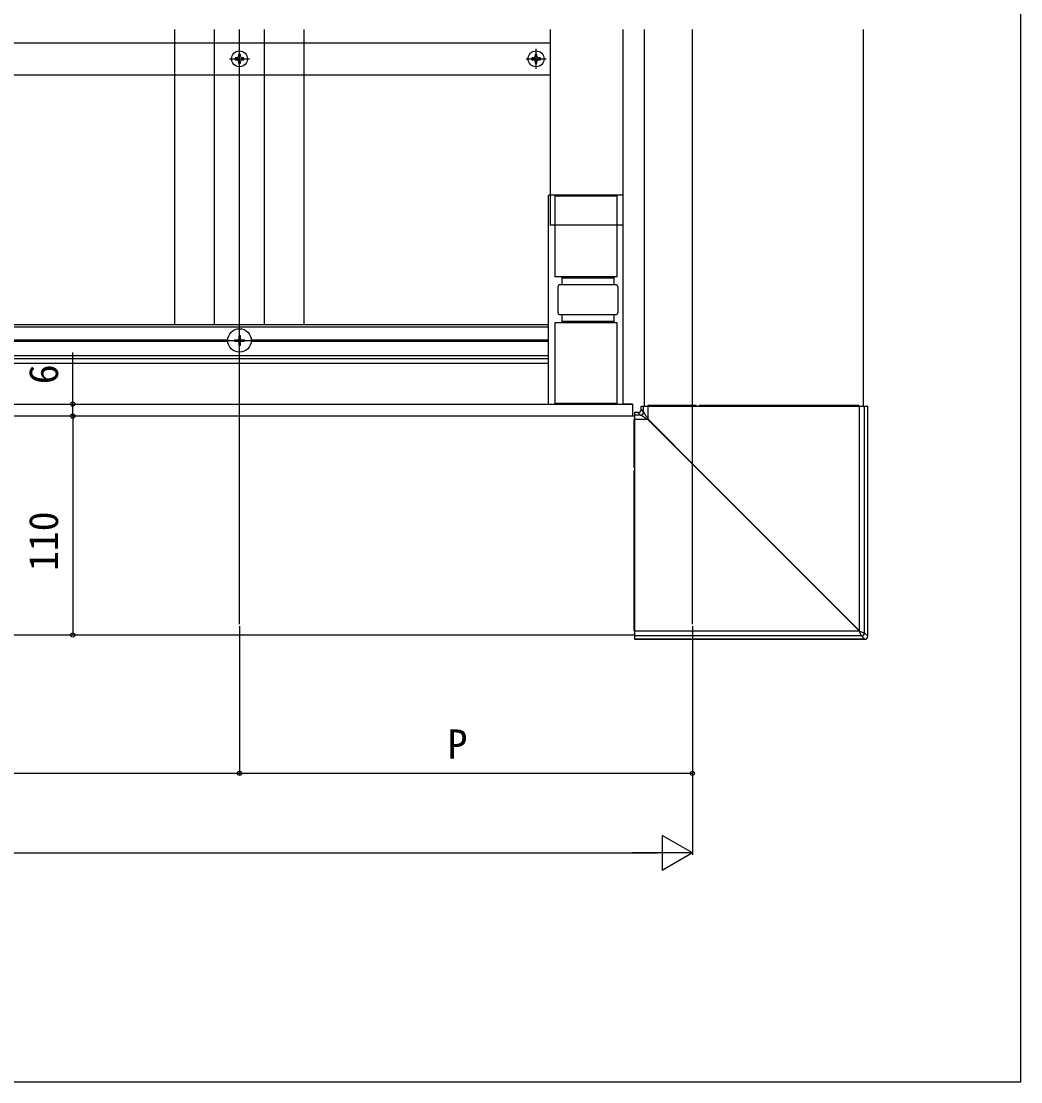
# Model space of a CAD drawing. Units: millimetres, scale not verified. Extents: x -875 to 875, y -1303 to 1295.
# Drawn here: x 373 to 875, y -1303 to -770 of the extents above; entities that cross this region are included whole.
import ezdxf
from ezdxf.enums import TextEntityAlignment as Align

# ---------------------------------------------------------------- set-up
doc = ezdxf.new("R2010")
doc.units = ezdxf.units.MM
doc.header["$LTSCALE"] = 8
for name, color, linetype in [('0-4_YKK_12', 2, 'Continuous'), ('0-5_YKK_13', 4, 'Continuous'), ('0-6_YKK_D', 6, 'Continuous'), ('0-7_YKK_ZWAK', 7, 'Continuous')]:
    doc.layers.add(name, color=color, linetype=linetype)
doc.styles.add('ＭＳ ゴシック', font='')
doc.styles.get('ＭＳ ゴシック').set_extended_font_data('MS Gothic')

msp = doc.modelspace()

# ---------------------------------------------------------------- linework, layer by layer
at = {"layer": '0-4_YKK_12'}
for p, q in [((450, -922.203), (450, -773.942)), ((470, -922.203), (470, -773.939)), ((482.5, -1072.703), (482.5, -773.938)), ((495, -922.203), (495, -773.936)), ((515, -922.203), (515, -773.933)), ((675, -773.91), (675, -962.203)), ((686, -963.203), (686, -773.909)), ((710, -1072.703), (710, -773.906)), ((796, -963.203), (796, -773.893)), ((477.5, -788.703), (487.5, -788.703)), ((482.5, -793.703), (482.5, -783.703)), ((626.5, -788.703), (636.5, -788.703)), ((631.5, -793.703), (631.5, -783.703)), ((675, -872.203), (638.5, -872.203)), ((-595, -922.203), (637.5, -922.203)), ((-595, -923.403), (637.5, -923.403)), ((482.5, -936.503), (482.5, -923.903)), ((260.892, -929.903), (476.608, -929.903)), ((260.892, -930.503), (476.608, -930.503)), ((476.2, -930.203), (488.8, -930.203)), ((488.392, -929.903), (637.5, -929.903)), ((488.392, -930.503), (637.5, -930.503)), ((-595, -937.803), (637.5, -937.803)), ((-595, -939.203), (637.5, -939.203)), ((-625, -962.203), (680, -962.203)), ((680, -962.203), (675, -962.203)), ((680, -962.203), (680, -968.203)), ((680, -962.203), (680, -968.203)), ((681, -968.203), (368.75, -968.203)), ((681, -1078.203), (368.75, -1078.203))]:
    msp.add_line(p, q, dxfattribs=at)
msp.add_lwpolyline([(638.5, -773.916), (638.5, -857.203), (638.5, -872.203)], dxfattribs=at)
at = {"layer": '0-5_YKK_13'}
for p, q in [((-583.5, -780.703), (638.5, -780.703)), ((481.18, -788.263), (480.3, -788.263)), ((630.18, -788.263), (629.3, -788.263)), ((483.82, -789.143), (484.7, -789.143)), ((632.82, -789.143), (633.7, -789.143)), ((-583.5, -796.703), (638.5, -796.703)), ((637.5, -857.703), (637.5, -961.703)), ((675, -857.203), (638, -857.203)), ((641, -898.203), (641, -857.203)), ((641, -857.503), (672, -857.503)), ((672, -857.203), (672, -898.203)), ((672, -898.203), (641, -898.203)), ((644.5, -898.203), (644.5, -902.203)), ((644.519, -898.703), (670.5, -898.703)), ((670.5, -898.203), (670.5, -902.203)), ((642.519, -916.203), (642.519, -903.203)), ((671.519, -902.203), (643.519, -902.203)), ((672.519, -903.203), (672.519, -916.203)), ((641, -962.203), (641, -921.203)), ((641, -921.203), (672, -921.203)), ((643.519, -917.203), (671.519, -917.203)), ((644.5, -917.203), (644.5, -921.203)), ((670.5, -920.703), (644.519, -920.703)), ((670.5, -917.203), (670.5, -921.203)), ((672, -921.203), (672, -962.203)), ((480, -929.853), (480, -930.553)), ((480, -929.853), (481.65, -929.853)), ((480, -930.553), (481.65, -930.553)), ((482.15, -927.703), (482.85, -927.703)), ((482.15, -927.703), (482.15, -929.353)), ((482.15, -931.053), (482.15, -932.703)), ((482.85, -927.703), (482.85, -929.353)), ((482.85, -931.053), (482.85, -932.703)), ((483.35, -929.853), (485, -929.853)), ((483.35, -930.553), (485, -930.553)), ((485, -929.853), (485, -930.553)), ((482.15, -932.703), (482.85, -932.703)), ((637.5, -941.703), (-579, -941.703)), ((638, -962.203), (675, -962.203)), ((672, -961.903), (641, -961.903)), ((685.505, -963.203), (687.726, -963.203)), ((685.505, -966.211), (685.505, -963.203)), ((687.726, -963.203), (793.992, -963.203)), ((687.726, -969.765), (687.726, -963.203)), ((688.513, -962.903), (687.8, -962.903)), ((700.192, -962.903), (688.513, -962.903)), ((700.56, -962.903), (700.192, -962.903)), ((700.99, -962.903), (700.56, -962.903)), ((701.356, -962.903), (700.99, -962.903)), ((707.165, -962.903), (701.356, -962.903)), ((707.503, -962.903), (707.165, -962.903)), ((707.867, -962.903), (707.503, -962.903)), ((708.208, -962.903), (707.867, -962.903)), ((711.356, -962.903), (708.208, -962.903)), ((711.9, -962.903), (711.356, -962.903)), ((713.958, -962.903), (713.5, -962.903)), ((735.092, -962.903), (713.958, -962.903)), ((735.456, -962.903), (735.092, -962.903)), ((735.882, -962.903), (735.456, -962.903)), ((736.243, -962.903), (735.882, -962.903)), ((742.038, -962.903), (736.243, -962.903)), ((742.383, -962.903), (742.038, -962.903)), ((742.762, -962.903), (742.383, -962.903)), ((743.108, -962.903), (742.762, -962.903)), ((792.997, -962.903), (743.108, -962.903)), ((793.7, -962.903), (792.997, -962.903)), ((793.992, -963.203), (796.495, -963.203)), ((793.992, -1076.19), (793.992, -963.203)), ((796.495, -963.203), (798.131, -963.203)), ((796.495, -1077.202), (796.495, -963.203)), ((798.131, -963.203), (798.134, -963.203)), ((798.131, -1078.837), (798.131, -963.203)), ((798.134, -1078.837), (798.134, -963.203)), ((681, -967.708), (681, -969.93)), ((684.007, -967.708), (681, -967.708)), ((684.007, -967.708), (682.733, -966.434)), ((684.23, -964.936), (685.505, -966.211)), ((680.7, -970.716), (680.7, -970.003)), ((680.7, -982.396), (680.7, -970.716)), ((681, -969.93), (681, -1076.195)), ((687.562, -969.93), (681, -969.93)), ((680.7, -982.764), (680.7, -982.396)), ((680.7, -983.194), (680.7, -982.764)), ((680.7, -983.559), (680.7, -983.194)), ((680.7, -989.368), (680.7, -983.559)), ((680.7, -989.707), (680.7, -989.368)), ((680.7, -990.07), (680.7, -989.707)), ((680.7, -990.411), (680.7, -990.07)), ((680.7, -993.56), (680.7, -990.411)), ((680.7, -994.103), (680.7, -993.56)), ((680.7, -996.162), (680.7, -995.703)), ((680.7, -1017.295), (680.7, -996.162)), ((680.7, -1017.659), (680.7, -1017.295)), ((680.7, -1018.085), (680.7, -1017.659)), ((680.7, -1018.446), (680.7, -1018.085)), ((680.7, -1024.241), (680.7, -1018.446)), ((680.7, -1024.586), (680.7, -1024.241)), ((680.7, -1024.965), (680.7, -1024.586)), ((680.7, -1025.311), (680.7, -1024.965)), ((680.7, -1075.2), (680.7, -1025.311)), ((680.7, -1075.903), (680.7, -1075.2)), ((681, -1076.195), (681, -1078.699)), ((793.987, -1076.195), (681, -1076.195)), ((794, -1076.203), (793.987, -1076.195)), ((793.992, -1076.19), (794, -1076.203)), ((681, -1078.699), (681, -1080.335)), ((794.998, -1078.699), (681, -1078.699)), ((681, -1080.335), (681, -1080.337)), ((796.634, -1080.335), (681, -1080.335)), ((681, -1080.337), (796.634, -1080.337)), ((796.634, -1080.335), (794.998, -1078.699)), ((796.495, -1077.202), (798.131, -1078.837)), ((796.634, -1080.337), (796.634, -1080.335)), ((798.131, -1078.837), (798.134, -1078.837))]:
    msp.add_line(p, q, dxfattribs=at)
for points in [[(480.3, -788.263), (480.3, -789.143), (481.18, -789.143)], [(482.94, -787.383), (482.94, -786.503), (482.06, -786.503), (482.06, -787.383)], [(484.7, -789.143), (484.7, -788.263), (483.82, -788.263)], [(629.3, -788.263), (629.3, -789.143), (630.18, -789.143)], [(631.94, -787.383), (631.94, -786.503), (631.06, -786.503), (631.06, -787.383)], [(633.7, -789.143), (633.7, -788.263), (632.82, -788.263)], [(482.06, -790.023), (482.06, -790.903), (482.94, -790.903), (482.94, -790.023)], [(631.06, -790.023), (631.06, -790.903), (631.94, -790.903), (631.94, -790.023)], [(684.23, -964.936), (684.23, -963.203), (685.505, -963.203)], [(700.56, -962.903), (700.564, -962.962), (700.575, -963.018), (700.593, -963.07), (700.617, -963.115), (700.646, -963.153), (700.679, -963.181), (700.715, -963.198), (700.752, -963.203)], [(700.99, -962.903), (700.994, -962.962), (701.005, -963.018), (701.023, -963.07), (701.047, -963.115), (701.076, -963.153), (701.109, -963.181), (701.145, -963.198), (701.182, -963.203)], [(682.733, -966.434), (681, -966.434), (681, -967.708)], [(687.562, -969.93), (686.876, -969.501), (686.225, -969.094), (685.628, -968.721), (685.104, -968.393), (684.668, -968.121), (684.333, -967.912), (684.111, -967.773), (684.007, -967.708)], [(685.505, -966.211), (685.569, -966.314), (685.708, -966.537), (685.917, -966.871), (686.19, -967.307), (686.518, -967.831), (686.891, -968.428), (687.298, -969.08), (687.726, -969.765)], [(687.726, -969.765), (714.223, -996.302), (740.779, -1022.897), (767.375, -1049.533), (793.992, -1076.19)], [(793.987, -1076.195), (767.33, -1049.578), (740.694, -1022.982), (714.099, -996.426), (687.562, -969.93)], [(680.7, -982.764), (680.759, -982.767), (680.815, -982.778), (680.867, -982.796), (680.912, -982.82), (680.949, -982.849), (680.977, -982.882), (680.994, -982.918), (681, -982.955)], [(680.7, -983.194), (680.759, -983.197), (680.815, -983.208), (680.867, -983.226), (680.912, -983.25), (680.949, -983.279), (680.977, -983.312), (680.994, -983.348), (681, -983.385)], [(793.987, -1076.195), (793.987, -1076.194), (793.988, -1076.194), (793.989, -1076.193), (793.989, -1076.193), (793.99, -1076.192), (793.99, -1076.191), (793.991, -1076.191), (793.992, -1076.19)], [(794.998, -1078.699), (794.969, -1078.626), (794.905, -1078.467), (794.81, -1078.228), (794.685, -1077.916), (794.536, -1077.544), (794.369, -1077.125), (794.188, -1076.672), (794, -1076.203), (794.469, -1076.391), (794.921, -1076.572), (795.341, -1076.74), (795.713, -1076.889), (796.024, -1077.013), (796.263, -1077.109), (796.422, -1077.172), (796.495, -1077.202)]]:
    msp.add_lwpolyline(points, dxfattribs=at)
for centre, radius in [((482.5, -788.703), 4), ((631.5, -788.703), 4), ((482.5, -930.203), 5.9)]:
    msp.add_circle(centre, radius, dxfattribs=at)
for centre, radius, start, end in [((481.18, -787.383), 0.88, 270, 0), ((483.82, -787.383), 0.88, 180, 270), ((630.18, -787.383), 0.88, 270, 0), ((632.82, -787.383), 0.88, 180, 270), ((481.18, -790.023), 0.88, 0, 90), ((483.82, -790.023), 0.88, 90, 180), ((630.18, -790.023), 0.88, 0, 90), ((632.82, -790.023), 0.88, 90, 180), ((638, -857.703), 0.5, 90, 180), ((643.519, -903.203), 1, 90, 180), ((671.519, -903.203), 1, 0, 90), ((643.519, -916.203), 1, 180, 270), ((671.519, -916.203), 1, 270, 0), ((481.65, -929.353), 0.5, 270, 0), ((481.65, -931.053), 0.5, 0, 90), ((483.35, -929.353), 0.5, 180, 270), ((483.35, -931.053), 0.5, 90, 180), ((638, -961.703), 0.5, 180, 270), ((687.5, -962.903), 0.3, 270, 0), ((687.8, -962.977), 0.716, 341.61551, 5.93909), ((699.4, -962.978), 0.796, 343.52594, 5.35599), ((700.523, -962.978), 0.836, 344.34369, 5.10165), ((706.332, -962.978), 0.836, 344.34199, 5.10335), ((707.233, -962.934), 0.272, 278.39856, 6.45212), ((707.596, -962.934), 0.272, 278.39864, 6.45249), ((707.331, -962.978), 0.879, 345.13831, 4.8547), ((710.48, -962.978), 0.88, 345.13887, 4.85343), ((712.2, -962.903), 0.3, 180, 270), ((713.2, -962.903), 0.3, 270, 0), ((713.042, -962.978), 0.92, 345.80466, 4.64532), ((733.875, -962.978), 1.219, 349.34883, 3.51436), ((735.718, -962.945), 0.266, 170.93358, 256.28649), ((736.144, -962.945), 0.266, 170.93358, 256.28649), ((734.944, -962.978), 1.301, 350.02947, 3.29449), ((740.739, -962.978), 1.301, 350.02947, 3.29449), ((742.114, -962.936), 0.271, 279.43515, 7.03503), ((742.493, -962.936), 0.271, 279.43515, 7.03503), ((741.715, -962.978), 1.395, 350.70814, 3.07257), ((775.647, -962.978), 17.35, 359.25561, 0.24636), ((794, -962.903), 0.3, 180, 270), ((680.7, -969.703), 0.3, 270, 0), ((684.001, -966.204), 1.504, 270.2495, 359.75047), ((673.982, -956.185), 19.322, 314.65579, 315.34486), ((680.774, -970.004), 0.716, 264.05949, 288.38631), ((680.774, -981.603), 0.796, 264.64198, 286.47613), ((680.774, -982.727), 0.836, 264.89643, 285.65898), ((680.774, -988.535), 0.836, 264.89873, 285.65669), ((680.731, -989.436), 0.272, 263.54837, 351.60075), ((680.731, -989.8), 0.272, 263.54748, 351.60164), ((680.774, -989.535), 0.879, 265.14602, 284.86172), ((680.774, -992.683), 0.88, 265.14713, 284.86061), ((680.7, -994.403), 0.3, 0, 90), ((680.7, -995.403), 0.3, 270, 0), ((680.774, -995.245), 0.919, 265.35241, 284.19905), ((680.775, -1016.078), 1.22, 266.48775, 280.64625), ((680.742, -1017.921), 0.266, 13.71279, 99.06592), ((680.742, -1018.347), 0.266, 13.71279, 99.06592), ((680.775, -1017.147), 1.302, 266.71018, 279.96446), ((680.775, -1022.942), 1.302, 266.71018, 279.96446), ((680.733, -1024.317), 0.271, 262.96428, 350.56579), ((680.733, -1024.696), 0.271, 262.96597, 350.56409), ((680.775, -1023.918), 1.395, 266.92886, 279.29188), ((680.774, -1057.602), 17.599, 269.75923, 270.73595), ((680.7, -1076.203), 0.3, 0, 90), ((794.992, -1077.195), 1.504, 270.24917, 359.75054), ((796.634, -1078.837), 1.5, 270, 0), ((796.627, -1078.831), 1.504, 270.24949, 359.75079)]:
    msp.add_arc(centre, radius, start, end, dxfattribs=at)
msp.add_ellipse((682.727, -964.931), major_axis=(-1.065, 1.065), ratio=0.99628, start_param=2.358058, end_param=3.9251274, dxfattribs=at)
at = {"layer": '0-6_YKK_D'}
for p, q in [((398.75, -962.203), (398.75, -936.24)), ((398.75, -968.203), (398.75, -962.203)), ((398.75, -968.203), (398.75, -1078.203)), ((398.75, -968.203), (398.75, -972.503)), ((482.5, -1073.703), (482.5, -1148.703)), ((482.5, -1073.703), (482.5, -1148.703)), ((710, -1073.703), (710, -1188.703)), ((710, -1073.703), (710, -1148.703)), ((255, -1147.703), (482.5, -1147.703)), ((482.5, -1147.703), (710, -1147.703)), ((710, -1187.703), (694.845, -1178.953)), ((694.845, -1178.953), (694.845, -1196.453)), ((-637.5, -1187.703), (692.5, -1187.703)), ((710, -1187.703), (679.689, -1187.703)), ((710, -1187.703), (694.845, -1196.453))]:
    msp.add_line(p, q, dxfattribs=at)
for centre in [(398.75, -962.203), (398.75, -968.203), (398.75, -968.203), (398.75, -1078.203), (482.5, -1147.703), (482.5, -1147.703), (710, -1147.703)]:
    msp.add_circle(centre, 1.075, dxfattribs=at)
at = {"layer": '0-7_YKK_ZWAK'}
msp.add_lwpolyline([(-875, -1302.7), (875, -1302.7), (875, 1247.3)], dxfattribs=at)

# ---------------------------------------------------------------- texts
at = {"layer": '0-6_YKK_D', "style": 'ＭＳ ゴシック'}
for s, p in [('6', (395.75, -952.194)), ('110', (395.75, -1046.044))]:
    msp.add_text(s, height=14.66, rotation=90, dxfattribs=at).set_placement(p, align=Align.BOTTOM_LEFT)
msp.add_text('P', height=14.66, dxfattribs=at).set_placement((587.045, -1144.703), align=Align.BOTTOM_LEFT)

doc.saveas('drawing.dxf')
